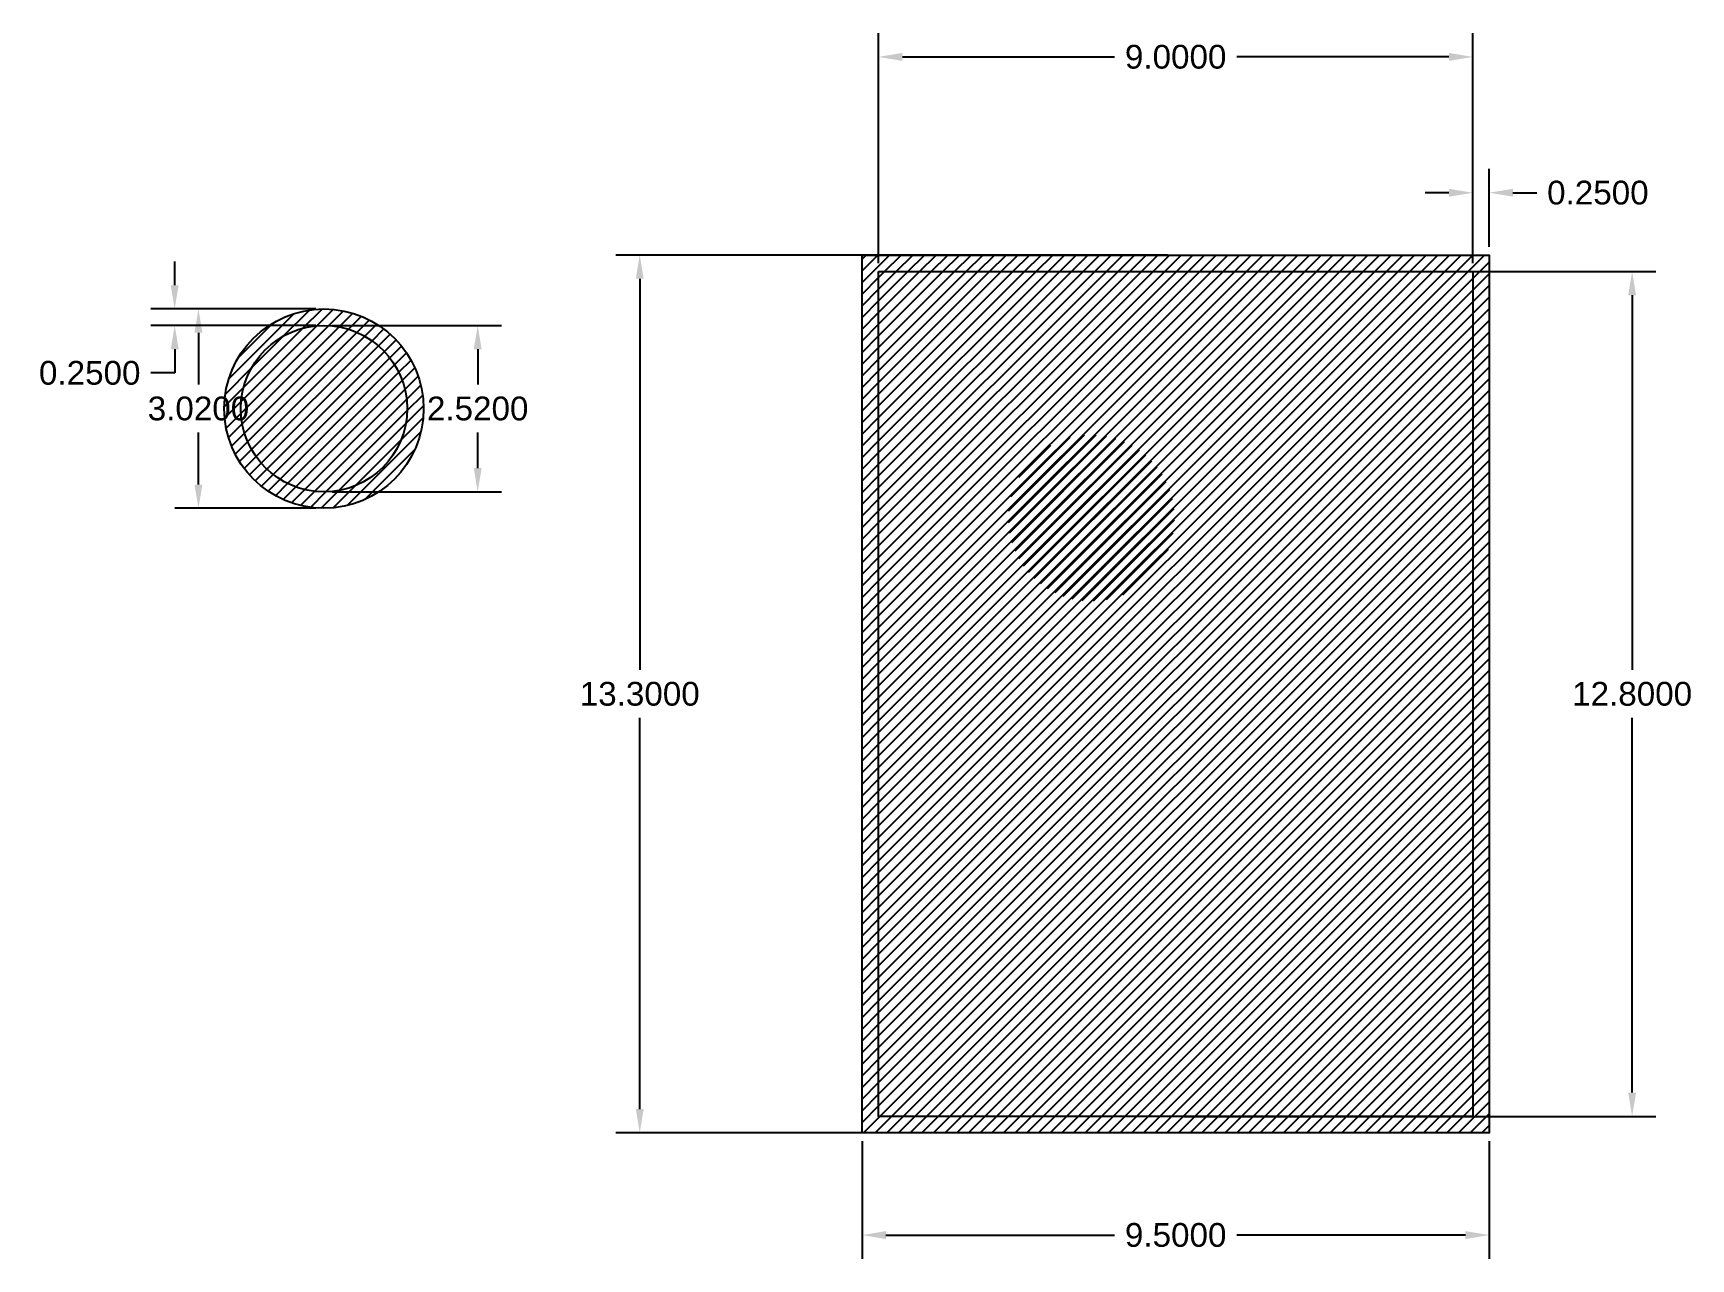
# Model space of a CAD drawing. Header units: inches. Extents: x 8.9 to 34, y 3.6 to 22.2.
import ezdxf

# ---------------------------------------------------------------- set-up
doc = ezdxf.new("R2010")
doc.units = ezdxf.units.IN
doc.header["$MEASUREMENT"] = 0
doc.styles.get("Standard").update_dxf_attribs({"font": 'arial.ttf'})
doc.dimstyles.get("Standard").update_dxf_attribs({"dimscale": 2, "dimtxt": 0.18, "dimasz": 0.18, "dimexe": 0.18, "dimexo": 0.0625, "dimgap": 0.09, "dimtad": 0, "dimtih": 1, "dimtoh": 1, "dimdec": 4, "dimzin": 0, "dimdsep": 46, "dimtxsty": 'Standard', "dimcen": 0.09, "dimadec": 0, "dimazin": 0, "dimtfac": 1, "dimtdec": 4, "dimtofl": 0, "dimtmove": 0, "dimatfit": 3, "dimfxl": 1, "dimtolj": 1, "dimtzin": 0, "dimarcsym": 0})

# ---------------------------------------------------------------- blocks, each defined once
blk = doc.blocks.new('*D2')
at = {"color": 0, "lineweight": -2, "transparency": 16777216}
for p, q in [((13.382, 17.751), (15.945, 17.751)), ((15.585, 17.391), (15.585, 16.855)), ((15.585, 15.591), (15.585, 16.127)), ((13.382, 15.231), (15.945, 15.231))]:
    blk.add_line(p, q, dxfattribs=at)
at = {"color": 0, "transparency": 16777216}
for points in [[(15.525, 17.391), (15.645, 17.391), (15.585, 17.751)], [(15.525, 15.591), (15.645, 15.591), (15.585, 15.231)]]:
    blk.add_solid(points, dxfattribs=at)
at = {"layer": 'Defpoints', "color": 0, "transparency": 16777216}
for p in [(13.257, 17.751), (13.257, 15.231), (15.585, 15.231)]:
    blk.add_point(p, dxfattribs=at)
at = {"color": 0, "transparency": 16777216, "insert": (15.585, 16.491), "char_height": 0.36, "attachment_point": 5}
blk.add_mtext('\\A1;2.5200', dxfattribs=at)
blk = doc.blocks.new('*D3')
at = {"color": 0, "lineweight": -2, "transparency": 16777216}
for p, q in [((10.995, 18.361), (10.995, 18.721)), ((13.132, 18.001), (10.635, 18.001)), ((13.132, 17.751), (10.635, 17.751)), ((10.995, 17.391), (10.995, 17.031)), ((10.995, 17.031), (10.635, 17.031))]:
    blk.add_line(p, q, dxfattribs=at)
at = {"color": 0, "transparency": 16777216}
for points in [[(10.935, 18.361), (11.055, 18.361), (10.995, 18.001)], [(10.935, 17.391), (11.055, 17.391), (10.995, 17.751)]]:
    blk.add_solid(points, dxfattribs=at)
at = {"layer": 'Defpoints', "color": 0, "transparency": 16777216}
for p in [(13.257, 18.001), (10.995, 17.751), (13.257, 17.751)]:
    blk.add_point(p, dxfattribs=at)
at = {"color": 0, "transparency": 16777216, "insert": (9.708, 17.031), "char_height": 0.36, "attachment_point": 5}
blk.add_mtext('\\A1;0.2500', dxfattribs=at)
blk = doc.blocks.new('*D4')
at = {"color": 0, "lineweight": -2, "transparency": 16777216}
for p, q in [((13.132, 18.001), (10.995, 18.001)), ((11.355, 17.641), (11.355, 16.855)), ((11.355, 15.341), (11.355, 16.127)), ((13.132, 14.981), (10.995, 14.981))]:
    blk.add_line(p, q, dxfattribs=at)
at = {"color": 0, "transparency": 16777216}
for points in [[(11.295, 17.641), (11.415, 17.641), (11.355, 18.001)], [(11.295, 15.341), (11.415, 15.341), (11.355, 14.981)]]:
    blk.add_solid(points, dxfattribs=at)
at = {"layer": 'Defpoints', "color": 0, "transparency": 16777216}
for p in [(13.257, 18.001), (11.355, 14.981), (13.257, 14.981)]:
    blk.add_point(p, dxfattribs=at)
at = {"color": 0, "transparency": 16777216, "insert": (11.355, 16.491), "char_height": 0.36, "attachment_point": 5}
blk.add_mtext('\\A1;3.0200', dxfattribs=at)
blk = doc.blocks.new('*D7')
at = {"color": 0, "lineweight": -2, "transparency": 16777216}
for p, q in [((26.284, 18.568), (33.434, 18.568)), ((33.074, 18.208), (33.074, 12.532)), ((33.074, 6.128), (33.074, 11.804)), ((26.284, 5.768), (33.434, 5.768))]:
    blk.add_line(p, q, dxfattribs=at)
at = {"color": 0, "transparency": 16777216}
for points in [[(33.014, 18.208), (33.134, 18.208), (33.074, 18.568)], [(33.014, 6.128), (33.134, 6.128), (33.074, 5.768)]]:
    blk.add_solid(points, dxfattribs=at)
at = {"layer": 'Defpoints', "color": 0, "transparency": 16777216}
for p in [(26.159, 18.568), (26.159, 5.768), (33.074, 5.768)]:
    blk.add_point(p, dxfattribs=at)
at = {"color": 0, "transparency": 16777216, "insert": (33.074, 12.168), "char_height": 0.36, "attachment_point": 5}
blk.add_mtext('\\A1;12.8000', dxfattribs=at)
blk = doc.blocks.new('*D8')
at = {"color": 0, "lineweight": -2, "transparency": 16777216}
for p, q in [((21.659, 18.693), (21.659, 22.18)), ((30.659, 18.693), (30.659, 22.18)), ((22.019, 21.82), (25.232, 21.82)), ((30.299, 21.82), (27.085, 21.82))]:
    blk.add_line(p, q, dxfattribs=at)
at = {"color": 0, "transparency": 16777216}
for points in [[(22.019, 21.88), (22.019, 21.76), (21.659, 21.82)], [(30.299, 21.88), (30.299, 21.76), (30.659, 21.82)]]:
    blk.add_solid(points, dxfattribs=at)
at = {"layer": 'Defpoints', "color": 0, "transparency": 16777216}
for p in [(30.659, 21.82), (21.659, 18.568), (30.659, 18.568)]:
    blk.add_point(p, dxfattribs=at)
at = {"color": 0, "transparency": 16777216, "insert": (26.159, 21.82), "char_height": 0.36, "attachment_point": 5}
blk.add_mtext('\\A1;9.0000', dxfattribs=at)
blk = doc.blocks.new('*D9')
at = {"color": 0, "lineweight": -2, "transparency": 16777216}
for p, q in [((30.659, 18.693), (30.659, 20.122)), ((30.909, 18.943), (30.909, 20.122)), ((30.299, 19.762), (29.939, 19.762)), ((31.269, 19.762), (31.629, 19.762))]:
    blk.add_line(p, q, dxfattribs=at)
at = {"color": 0, "transparency": 16777216}
for points in [[(30.299, 19.822), (30.299, 19.702), (30.659, 19.762)], [(31.269, 19.822), (31.269, 19.702), (30.909, 19.762)]]:
    blk.add_solid(points, dxfattribs=at)
at = {"layer": 'Defpoints', "color": 0, "transparency": 16777216}
for p in [(30.909, 19.762), (30.909, 18.818), (30.659, 18.568)]:
    blk.add_point(p, dxfattribs=at)
at = {"color": 0, "transparency": 16777216, "insert": (32.555, 19.762), "char_height": 0.36, "attachment_point": 5}
blk.add_mtext('\\A1;0.2500', dxfattribs=at)
blk = doc.blocks.new('*D10')
at = {"color": 0, "lineweight": -2, "transparency": 16777216}
for p, q in [((26.034, 18.818), (17.68, 18.818)), ((18.04, 18.458), (18.04, 12.532)), ((18.04, 5.878), (18.04, 11.804)), ((26.034, 5.518), (17.68, 5.518))]:
    blk.add_line(p, q, dxfattribs=at)
at = {"color": 0, "transparency": 16777216}
for points in [[(17.98, 18.458), (18.1, 18.458), (18.04, 18.818)], [(17.98, 5.878), (18.1, 5.878), (18.04, 5.518)]]:
    blk.add_solid(points, dxfattribs=at)
at = {"layer": 'Defpoints', "color": 0, "transparency": 16777216}
for p in [(26.159, 18.818), (18.04, 5.518), (26.159, 5.518)]:
    blk.add_point(p, dxfattribs=at)
at = {"color": 0, "transparency": 16777216, "insert": (18.04, 12.168), "char_height": 0.36, "attachment_point": 5}
blk.add_mtext('\\A1;13.3000', dxfattribs=at)
blk = doc.blocks.new('*D11')
at = {"color": 0, "lineweight": -2, "transparency": 16777216}
for p, q in [((21.409, 5.393), (21.409, 3.609)), ((30.909, 5.393), (30.909, 3.609)), ((21.769, 3.969), (25.232, 3.969)), ((30.549, 3.969), (27.085, 3.969))]:
    blk.add_line(p, q, dxfattribs=at)
at = {"color": 0, "transparency": 16777216}
for points in [[(21.769, 4.029), (21.769, 3.909), (21.409, 3.969)], [(30.549, 4.029), (30.549, 3.909), (30.909, 3.969)]]:
    blk.add_solid(points, dxfattribs=at)
at = {"layer": 'Defpoints', "color": 0, "transparency": 16777216}
for p in [(21.409, 5.518), (30.909, 5.518), (30.909, 3.969)]:
    blk.add_point(p, dxfattribs=at)
at = {"color": 0, "transparency": 16777216, "insert": (26.159, 3.969), "char_height": 0.36, "attachment_point": 5}
blk.add_mtext('\\A1;9.5000', dxfattribs=at)

msp = doc.modelspace()

# ---------------------------------------------------------------- hatches: boundary and pattern name
at = {"true_color": 0x22346e}
h = msp.add_hatch(dxfattribs=at)
h.set_pattern_fill('ANSI31', color=159)
h.paths.add_polyline_path([(30.90859, 18.81806), (21.40859, 18.81806), (21.40859, 5.51806), (30.90859, 5.51806)])
h.paths.add_polyline_path([(30.65859, 18.56806), (30.65859, 5.76806), (21.65859, 5.76806), (21.65859, 18.56806)], flags=16)
at = {"true_color": 0xafd9aa}
h = msp.add_hatch(dxfattribs=at)
h.set_pattern_fill('ANSI31', color=9)
h.paths.add_polyline_path([(30.65859, 18.56806), (21.65859, 18.56806), (21.65859, 5.76806), (30.65859, 5.76806)])
at = {"true_color": 0x22346e}
h = msp.add_hatch(dxfattribs=at)
h.set_pattern_fill('ANSI31', color=159)
h.paths.add_polyline_path([(11.74656, 16.49079, 1), (14.76656, 16.49079, 1)])
h.paths.add_polyline_path([(14.51656, 16.49079, -1), (11.99656, 16.49079, -1)], flags=16)
at = {"true_color": 0xafd9aa}
h = msp.add_hatch(dxfattribs=at)
h.set_pattern_fill('ANSI31', color=9)
h.paths.add_polyline_path([(11.99656, 16.49079, 1), (14.51656, 16.49079, 1)])
h.paths.add_polyline_path([(8.85088, 16.65728), (10.5691, 16.65728), (10.5691, 17.39913), (8.85088, 17.39913)], flags=9)
h.paths.add_polyline_path([(10.4974, 16.1174), (12.21562, 16.1174), (12.21562, 16.85926), (10.4974, 16.85926)], flags=9)
h = msp.add_hatch(dxfattribs=at)
h.set_pattern_fill('ANSI31', color=9)
h.set_pattern_definition([(45, (11.62573, -1.65319), (-0.08838835, 0.08838835), [])])
h.paths.add_polyline_path([(23.62229, 14.8376, 1), (26.14229, 14.8376, 1)])

# ---------------------------------------------------------------- linework, layer by layer
for points in [[(21.40859, 18.81806), (30.90859, 18.81806), (30.90859, 5.51806), (21.40859, 5.51806)], [(21.65859, 18.56806), (30.65859, 18.56806), (30.65859, 5.76806), (21.65859, 5.76806)]]:
    msp.add_lwpolyline(points, close=True)
for radius in [1.51, 1.26]:
    msp.add_circle((13.25656, 16.49079), radius)

# ---------------------------------------------------------------- dimensions: what is measured, and where the dimension line sits
for base, p1, p2, picture, middle in [((30.65859, 21.82014), (21.65859, 18.56806), (30.65859, 18.56806), '*D8', (26.15859, 21.82014)), ((30.90859, 19.76212), (30.65859, 18.56806), (30.90859, 18.81806), '*D9', (32.55524, 19.76212)), ((30.90859, 3.96878), (21.40859, 5.51806), (30.90859, 5.51806), '*D11', (26.15859, 3.96878))]:
    dim = msp.add_linear_dim(base=base, p1=p1, p2=p2, dimstyle='Standard')
    dim.commit()
    dim.dimension.update_dxf_attribs({"geometry": picture, "text_midpoint": middle})
for base, p1, p2, picture, middle in [((10.99504, 17.75079), (13.25656, 18.00079), (13.25656, 17.75079), '*D3', (9.70839, 17.03079)), ((18.0399, 5.51806), (26.15859, 18.81806), (26.15859, 5.51806), '*D10', (18.0399, 12.16806)), ((33.07426, 5.76806), (26.15859, 18.56806), (26.15859, 5.76806), '*D7', (33.07426, 12.16806)), ((11.35504, 14.98079), (13.25656, 18.00079), (13.25656, 14.98079), '*D4', (11.35504, 16.49079)), ((15.58469, 15.23079), (13.25656, 17.75079), (13.25656, 15.23079), '*D2', (15.58469, 16.49079))]:
    dim = msp.add_linear_dim(base=base, p1=p1, p2=p2, angle=90, dimstyle='Standard')
    dim.commit()
    dim.dimension.update_dxf_attribs({"geometry": picture, "text_midpoint": middle})

doc.saveas('drawing.dxf')
